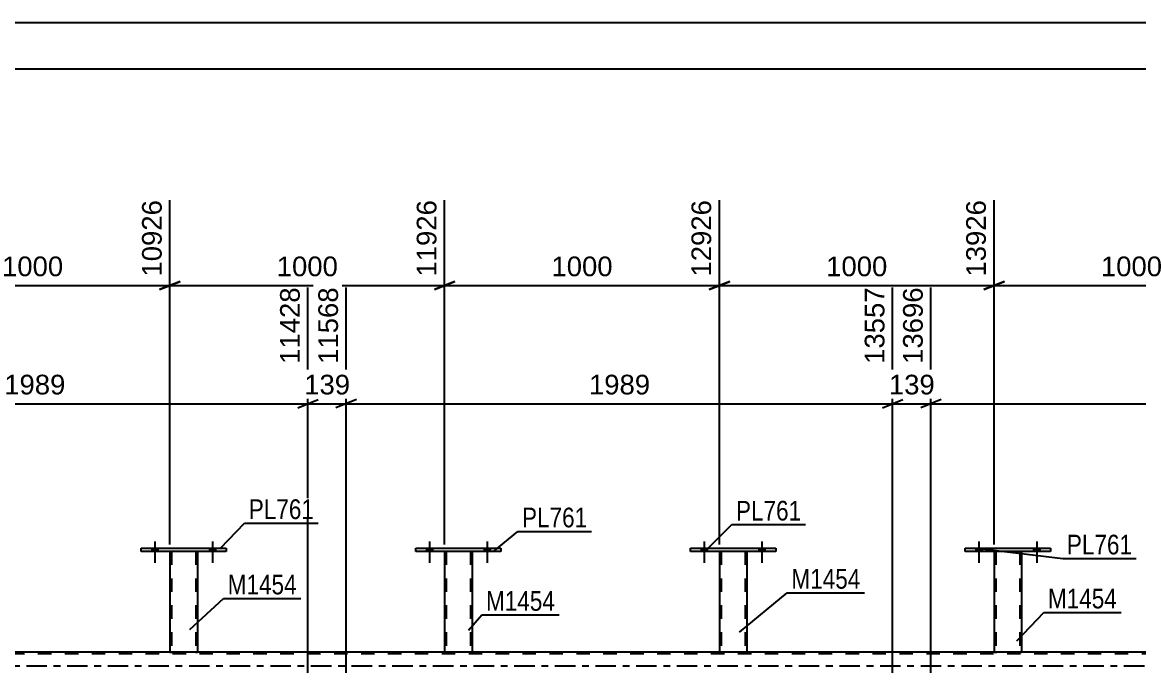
# Model space of a CAD drawing. Header units: millimetres. Extents: x -115 to 726, y -400 to 194.
# Drawn here: x 386.1 to 548.6, y -1 to 93.7 of the extents above; entities that cross this region are included whole.
import ezdxf

# ---------------------------------------------------------------- set-up
doc = ezdxf.new("R2010")
doc.units = ezdxf.units.MM
doc.linetypes.add('DXK_LINE_DOT2', pattern=[3.9198, 1.9599, -1.9599])
doc.linetypes.add('DXK_LINE_DOT3', pattern=[5.9187, 2.979, -0.9799, 0.9799, -0.9799])
doc.styles.add('Arial', font='arial.ttf', dxfattribs={"height": 0.2})
doc.styles.add('Arial Narrow', font='ARIALN.TTF', dxfattribs={"height": 0.2})

# ---------------------------------------------------------------- blocks, each defined once
blk = doc.blocks.new('Part-203724152-3300 - 2793')
at = {"color": 2, "linetype": 'Continuous'}
for p, q in [((523.35, 16.64), (523.35, 17.12)), ((523.35, 17.12), (535.75, 17.12)), ((535.75, 16.64), (523.35, 16.64)), ((535.75, 17.12), (535.75, 16.64))]:
    blk.add_line(p, q, dxfattribs=at)
blk = doc.blocks.new('Bolt-203724152-2851 - 2793')
at = {"linetype": 'Continuous'}
for points in [[(524.91, 16.64), (525.79, 16.64), (525.79, 17.12), (524.91, 17.12)], [(533.31, 16.64), (534.19, 16.64), (534.19, 17.12), (533.31, 17.12)]]:
    blk.add_hatch(color=1, dxfattribs=at).paths.add_polyline_path(points)
at = {"color": 1, "linetype": 'Continuous'}
for p, q in [((525.35, 18.12), (525.35, 15)), ((533.75, 18.12), (533.75, 15)), ((524.91, 17.12), (524.91, 16.64)), ((525.79, 17.12), (525.79, 16.64)), ((533.31, 17.12), (533.31, 16.64)), ((534.19, 17.12), (534.19, 16.64))]:
    blk.add_line(p, q, dxfattribs=at)
blk = doc.blocks.new('Bolt-203724152-2852 - 2793')
at = {"linetype": 'Continuous'}
for points in [[(524.91, 16.64), (525.79, 16.64), (525.79, 17.12), (524.91, 17.12)], [(533.31, 16.64), (534.19, 16.64), (534.19, 17.12), (533.31, 17.12)]]:
    blk.add_hatch(color=1, dxfattribs=at).paths.add_polyline_path(points)
at = {"color": 1, "linetype": 'Continuous'}
for p, q in [((525.35, 18.12), (525.35, 15)), ((533.75, 18.12), (533.75, 15)), ((524.91, 17.12), (524.91, 16.64)), ((525.79, 17.12), (525.79, 16.64)), ((533.31, 17.12), (533.31, 16.64)), ((534.19, 17.12), (534.19, 16.64))]:
    blk.add_line(p, q, dxfattribs=at)
blk = doc.blocks.new('Bolt-203724152-2853 - 2793')
at = {"linetype": 'Continuous'}
for points in [[(484.91, 16.64), (485.79, 16.64), (485.79, 17.12), (484.91, 17.12)], [(493.31, 16.64), (494.19, 16.64), (494.19, 17.12), (493.31, 17.12)]]:
    blk.add_hatch(color=1, dxfattribs=at).paths.add_polyline_path(points)
at = {"color": 1, "linetype": 'Continuous'}
for p, q in [((485.35, 18.12), (485.35, 15)), ((493.75, 18.12), (493.75, 15)), ((484.91, 17.12), (484.91, 16.64)), ((485.79, 17.12), (485.79, 16.64)), ((493.31, 17.12), (493.31, 16.64)), ((494.19, 17.12), (494.19, 16.64))]:
    blk.add_line(p, q, dxfattribs=at)
blk = doc.blocks.new('Bolt-203724152-2854 - 2793')
at = {"linetype": 'Continuous'}
for points in [[(484.91, 16.64), (485.79, 16.64), (485.79, 17.12), (484.91, 17.12)], [(493.31, 16.64), (494.19, 16.64), (494.19, 17.12), (493.31, 17.12)]]:
    blk.add_hatch(color=1, dxfattribs=at).paths.add_polyline_path(points)
at = {"color": 1, "linetype": 'Continuous'}
for p, q in [((485.35, 18.12), (485.35, 15)), ((493.75, 18.12), (493.75, 15)), ((484.91, 17.12), (484.91, 16.64)), ((485.79, 17.12), (485.79, 16.64)), ((493.31, 17.12), (493.31, 16.64)), ((494.19, 17.12), (494.19, 16.64))]:
    blk.add_line(p, q, dxfattribs=at)
blk = doc.blocks.new('Bolt-203724152-2855 - 2793')
at = {"linetype": 'Continuous'}
for points in [[(444.91, 16.64), (445.79, 16.64), (445.79, 17.12), (444.91, 17.12)], [(453.31, 16.64), (454.19, 16.64), (454.19, 17.12), (453.31, 17.12)]]:
    blk.add_hatch(color=1, dxfattribs=at).paths.add_polyline_path(points)
at = {"color": 1, "linetype": 'Continuous'}
for p, q in [((445.35, 18.12), (445.35, 15)), ((453.75, 18.12), (453.75, 15)), ((444.91, 17.12), (444.91, 16.64)), ((445.79, 17.12), (445.79, 16.64)), ((453.31, 17.12), (453.31, 16.64)), ((454.19, 17.12), (454.19, 16.64))]:
    blk.add_line(p, q, dxfattribs=at)
blk = doc.blocks.new('Bolt-203724152-2856 - 2793')
at = {"linetype": 'Continuous'}
for points in [[(444.91, 16.64), (445.79, 16.64), (445.79, 17.12), (444.91, 17.12)], [(453.31, 16.64), (454.19, 16.64), (454.19, 17.12), (453.31, 17.12)]]:
    blk.add_hatch(color=1, dxfattribs=at).paths.add_polyline_path(points)
at = {"color": 1, "linetype": 'Continuous'}
for p, q in [((445.35, 18.12), (445.35, 15)), ((453.75, 18.12), (453.75, 15)), ((444.91, 17.12), (444.91, 16.64)), ((445.79, 17.12), (445.79, 16.64)), ((453.31, 17.12), (453.31, 16.64)), ((454.19, 17.12), (454.19, 16.64))]:
    blk.add_line(p, q, dxfattribs=at)
blk = doc.blocks.new('Bolt-203724152-2857 - 2793')
at = {"linetype": 'Continuous'}
for points in [[(404.91, 16.64), (405.79, 16.64), (405.79, 17.12), (404.91, 17.12)], [(413.31, 16.64), (414.19, 16.64), (414.19, 17.12), (413.31, 17.12)]]:
    blk.add_hatch(color=1, dxfattribs=at).paths.add_polyline_path(points)
at = {"color": 1, "linetype": 'Continuous'}
for p, q in [((405.35, 18.12), (405.35, 15)), ((413.75, 18.12), (413.75, 15)), ((404.91, 17.12), (404.91, 16.64)), ((405.79, 17.12), (405.79, 16.64)), ((413.31, 17.12), (413.31, 16.64)), ((414.19, 17.12), (414.19, 16.64))]:
    blk.add_line(p, q, dxfattribs=at)
blk = doc.blocks.new('Bolt-203724152-2858 - 2793')
at = {"linetype": 'Continuous'}
for points in [[(404.91, 16.64), (405.79, 16.64), (405.79, 17.12), (404.91, 17.12)], [(413.31, 16.64), (414.19, 16.64), (414.19, 17.12), (413.31, 17.12)]]:
    blk.add_hatch(color=1, dxfattribs=at).paths.add_polyline_path(points)
at = {"color": 1, "linetype": 'Continuous'}
for p, q in [((405.35, 18.12), (405.35, 15)), ((413.75, 18.12), (413.75, 15)), ((404.91, 17.12), (404.91, 16.64)), ((405.79, 17.12), (405.79, 16.64)), ((413.31, 17.12), (413.31, 16.64)), ((414.19, 17.12), (414.19, 16.64))]:
    blk.add_line(p, q, dxfattribs=at)
blk = doc.blocks.new('Part-203724152-3265 - 2793')
at = {"color": 7, "linetype": 'DXK_LINE_DOT2'}
for p, q in [((407.55, 16.65), (407.55, 16.65)), ((407.55, 16.65), (407.55, 16.64)), ((407.55, 16.64), (407.55, 16.65)), ((407.58, 16.65), (407.55, 16.65)), ((407.55, 16.65), (407.58, 16.65)), ((407.69, 16.65), (407.58, 16.65)), ((407.58, 16.65), (407.69, 16.65)), ((407.84, 16.65), (407.69, 16.65)), ((407.69, 16.65), (407.84, 16.65)), ((407.79, 16.65), (407.79, 16.65)), ((407.79, 16.65), (407.79, 2)), ((407.8, 16.65), (407.79, 16.65)), ((407.79, 16.65), (407.8, 16.65)), ((407.86, 16.65), (407.8, 16.65)), ((407.8, 16.65), (407.86, 16.65)), ((411.25, 16.65), (407.84, 16.65)), ((411.25, 16.65), (407.84, 16.65)), ((411.16, 16.65), (407.86, 16.65)), ((407.86, 16.65), (407.93, 16.65)), ((411.24, 16.65), (407.93, 16.65)), ((411.24, 16.65), (411.16, 16.65)), ((411.29, 16.65), (411.24, 16.65)), ((411.24, 16.65), (411.29, 16.65)), ((411.25, 16.65), (411.41, 16.65)), ((411.41, 16.65), (411.25, 16.65)), ((411.31, 16.65), (411.29, 16.65)), ((411.29, 16.65), (411.31, 16.65)), ((411.31, 16.65), (411.31, 16.65)), ((411.31, 16.65), (411.31, 2)), ((411.41, 16.65), (411.51, 16.65)), ((411.51, 16.65), (411.41, 16.65)), ((411.51, 16.65), (411.55, 16.65)), ((411.55, 16.65), (411.51, 16.65)), ((411.55, 16.65), (411.55, 16.65)), ((411.55, 16.65), (411.55, 16.64)), ((411.55, 16.64), (411.55, 16.65)), ((407.55, 2), (407.58, 2)), ((407.58, 2), (407.69, 2)), ((407.69, 2), (407.84, 2)), ((407.8, 2), (407.79, 2)), ((407.79, 2), (407.8, 2)), ((407.86, 2), (407.8, 2)), ((407.8, 2), (407.84, 2)), ((411.25, 2), (407.84, 2)), ((407.84, 2), (407.86, 2)), ((411.16, 2), (407.86, 2)), ((407.86, 2), (407.93, 2)), ((411.29, 2), (407.93, 2)), ((411.24, 2), (411.16, 2)), ((411.29, 2), (411.24, 2)), ((411.25, 2), (411.41, 2)), ((411.31, 2), (411.29, 2)), ((411.29, 2), (411.31, 2)), ((411.41, 2), (411.51, 2)), ((411.51, 2), (411.55, 2))]:
    blk.add_line(p, q, dxfattribs=at)
at = {"color": 2, "linetype": 'Continuous'}
for p, q in [((407.55, 16.64), (407.55, 2)), ((411.55, 16.64), (411.55, 2)), ((407.58, 2), (407.55, 2)), ((407.69, 2), (407.58, 2)), ((407.84, 2), (407.69, 2)), ((411.25, 2), (407.84, 2)), ((411.41, 2), (411.25, 2)), ((411.51, 2), (411.41, 2)), ((411.55, 2), (411.51, 2))]:
    blk.add_line(p, q, dxfattribs=at)
blk = doc.blocks.new('Part-203724152-3270 - 2793')
at = {"color": 2, "linetype": 'Continuous'}
for p, q in [((403.35, 16.64), (403.35, 17.12)), ((403.35, 17.12), (415.75, 17.12)), ((415.75, 16.64), (403.35, 16.64)), ((415.75, 17.12), (415.75, 16.64))]:
    blk.add_line(p, q, dxfattribs=at)
blk = doc.blocks.new('Part-203724152-3275 - 2793')
at = {"color": 7, "linetype": 'DXK_LINE_DOT2'}
for p, q in [((447.55, 16.65), (447.55, 16.65)), ((447.55, 16.65), (447.55, 16.64)), ((447.55, 16.64), (447.55, 16.65)), ((447.58, 16.65), (447.55, 16.65)), ((447.55, 16.65), (447.58, 16.65)), ((447.69, 16.65), (447.58, 16.65)), ((447.58, 16.65), (447.69, 16.65)), ((447.84, 16.65), (447.69, 16.65)), ((447.69, 16.65), (447.84, 16.65)), ((447.79, 16.65), (447.79, 16.65)), ((447.79, 16.65), (447.79, 2)), ((447.8, 16.65), (447.79, 16.65)), ((447.79, 16.65), (447.8, 16.65)), ((447.86, 16.65), (447.8, 16.65)), ((447.8, 16.65), (447.86, 16.65)), ((451.25, 16.65), (447.84, 16.65)), ((451.25, 16.65), (447.84, 16.65)), ((451.16, 16.65), (447.86, 16.65)), ((447.86, 16.65), (447.93, 16.65)), ((451.24, 16.65), (447.93, 16.65)), ((451.24, 16.65), (451.16, 16.65)), ((451.29, 16.65), (451.24, 16.65)), ((451.24, 16.65), (451.29, 16.65)), ((451.25, 16.65), (451.41, 16.65)), ((451.41, 16.65), (451.25, 16.65)), ((451.31, 16.65), (451.29, 16.65)), ((451.29, 16.65), (451.31, 16.65)), ((451.31, 16.65), (451.31, 16.65)), ((451.31, 16.65), (451.31, 2)), ((451.41, 16.65), (451.51, 16.65)), ((451.51, 16.65), (451.41, 16.65)), ((451.51, 16.65), (451.55, 16.65)), ((451.55, 16.65), (451.51, 16.65)), ((451.55, 16.65), (451.55, 16.65)), ((451.55, 16.65), (451.55, 16.64)), ((451.55, 16.64), (451.55, 16.65)), ((447.55, 2), (447.58, 2)), ((447.58, 2), (447.69, 2)), ((447.69, 2), (447.84, 2)), ((447.8, 2), (447.79, 2)), ((447.79, 2), (447.8, 2)), ((447.86, 2), (447.8, 2)), ((447.8, 2), (447.84, 2)), ((451.25, 2), (447.84, 2)), ((447.84, 2), (447.86, 2)), ((451.16, 2), (447.86, 2)), ((447.86, 2), (447.93, 2)), ((451.29, 2), (447.93, 2)), ((451.24, 2), (451.16, 2)), ((451.29, 2), (451.24, 2)), ((451.25, 2), (451.41, 2)), ((451.31, 2), (451.29, 2)), ((451.29, 2), (451.31, 2)), ((451.41, 2), (451.51, 2)), ((451.51, 2), (451.55, 2))]:
    blk.add_line(p, q, dxfattribs=at)
at = {"color": 2, "linetype": 'Continuous'}
for p, q in [((447.55, 16.64), (447.55, 2)), ((451.55, 16.64), (451.55, 2)), ((447.58, 2), (447.55, 2)), ((447.69, 2), (447.58, 2)), ((447.84, 2), (447.69, 2)), ((451.25, 2), (447.84, 2)), ((451.41, 2), (451.25, 2)), ((451.51, 2), (451.41, 2)), ((451.55, 2), (451.51, 2))]:
    blk.add_line(p, q, dxfattribs=at)
blk = doc.blocks.new('Part-203724152-3280 - 2793')
at = {"color": 2, "linetype": 'Continuous'}
for p, q in [((443.35, 16.64), (443.35, 17.12)), ((443.35, 17.12), (455.75, 17.12)), ((455.75, 16.64), (443.35, 16.64)), ((455.75, 17.12), (455.75, 16.64))]:
    blk.add_line(p, q, dxfattribs=at)
blk = doc.blocks.new('Part-203724152-3285 - 2793')
at = {"color": 7, "linetype": 'DXK_LINE_DOT2'}
for p, q in [((487.55, 16.65), (487.55, 16.65)), ((487.55, 16.65), (487.55, 16.64)), ((487.55, 16.64), (487.55, 16.65)), ((487.58, 16.65), (487.55, 16.65)), ((487.55, 16.65), (487.58, 16.65)), ((487.69, 16.65), (487.58, 16.65)), ((487.58, 16.65), (487.69, 16.65)), ((487.84, 16.65), (487.69, 16.65)), ((487.69, 16.65), (487.84, 16.65)), ((487.79, 16.65), (487.79, 16.65)), ((487.79, 16.65), (487.79, 2)), ((487.8, 16.65), (487.79, 16.65)), ((487.79, 16.65), (487.8, 16.65)), ((487.86, 16.65), (487.8, 16.65)), ((487.8, 16.65), (487.86, 16.65)), ((491.25, 16.65), (487.84, 16.65)), ((491.25, 16.65), (487.84, 16.65)), ((491.16, 16.65), (487.86, 16.65)), ((487.86, 16.65), (487.93, 16.65)), ((491.24, 16.65), (487.93, 16.65)), ((491.24, 16.65), (491.16, 16.65)), ((491.29, 16.65), (491.24, 16.65)), ((491.24, 16.65), (491.29, 16.65)), ((491.25, 16.65), (491.41, 16.65)), ((491.41, 16.65), (491.25, 16.65)), ((491.31, 16.65), (491.29, 16.65)), ((491.29, 16.65), (491.31, 16.65)), ((491.31, 16.65), (491.31, 16.65)), ((491.31, 16.65), (491.31, 2)), ((491.41, 16.65), (491.51, 16.65)), ((491.51, 16.65), (491.41, 16.65)), ((491.51, 16.65), (491.55, 16.65)), ((491.55, 16.65), (491.51, 16.65)), ((491.55, 16.65), (491.55, 16.65)), ((491.55, 16.65), (491.55, 16.64)), ((491.55, 16.64), (491.55, 16.65)), ((487.55, 2), (487.58, 2)), ((487.58, 2), (487.69, 2)), ((487.69, 2), (487.84, 2)), ((487.8, 2), (487.79, 2)), ((487.79, 2), (487.8, 2)), ((487.86, 2), (487.8, 2)), ((487.8, 2), (487.86, 2)), ((491.25, 2), (487.84, 2)), ((491.16, 2), (487.86, 2)), ((487.86, 2), (487.93, 2)), ((491.29, 2), (487.93, 2)), ((491.24, 2), (491.16, 2)), ((491.29, 2), (491.24, 2)), ((491.25, 2), (491.41, 2)), ((491.31, 2), (491.29, 2)), ((491.29, 2), (491.31, 2)), ((491.41, 2), (491.51, 2)), ((491.51, 2), (491.55, 2))]:
    blk.add_line(p, q, dxfattribs=at)
at = {"color": 2, "linetype": 'Continuous'}
for p, q in [((487.55, 16.64), (487.55, 2)), ((491.55, 16.64), (491.55, 2)), ((487.58, 2), (487.55, 2)), ((487.69, 2), (487.58, 2)), ((487.84, 2), (487.69, 2)), ((491.25, 2), (487.84, 2)), ((491.41, 2), (491.25, 2)), ((491.51, 2), (491.41, 2)), ((491.55, 2), (491.51, 2))]:
    blk.add_line(p, q, dxfattribs=at)
blk = doc.blocks.new('Part-203724152-3290 - 2793')
at = {"color": 2, "linetype": 'Continuous'}
for p, q in [((483.35, 16.64), (483.35, 17.12)), ((483.35, 17.12), (495.75, 17.12)), ((495.75, 16.64), (483.35, 16.64)), ((495.75, 17.12), (495.75, 16.64))]:
    blk.add_line(p, q, dxfattribs=at)
blk = doc.blocks.new('Part-203724152-3295 - 2793')
at = {"color": 7, "linetype": 'DXK_LINE_DOT2'}
for p, q in [((527.55, 16.65), (527.55, 16.65)), ((527.55, 16.65), (527.55, 16.64)), ((527.55, 16.64), (527.55, 16.65)), ((527.58, 16.65), (527.55, 16.65)), ((527.55, 16.65), (527.58, 16.65)), ((527.69, 16.65), (527.58, 16.65)), ((527.58, 16.65), (527.69, 16.65)), ((527.84, 16.65), (527.69, 16.65)), ((527.69, 16.65), (527.84, 16.65)), ((527.79, 16.65), (527.79, 16.65)), ((527.79, 16.65), (527.79, 2)), ((527.8, 16.65), (527.79, 16.65)), ((527.79, 16.65), (527.8, 16.65)), ((527.86, 16.65), (527.8, 16.65)), ((527.8, 16.65), (527.86, 16.65)), ((531.25, 16.65), (527.84, 16.65)), ((531.25, 16.65), (527.84, 16.65)), ((531.16, 16.65), (527.86, 16.65)), ((527.86, 16.65), (527.93, 16.65)), ((531.24, 16.65), (527.93, 16.65)), ((531.24, 16.65), (531.16, 16.65)), ((531.29, 16.65), (531.24, 16.65)), ((531.24, 16.65), (531.29, 16.65)), ((531.25, 16.65), (531.41, 16.65)), ((531.41, 16.65), (531.25, 16.65)), ((531.31, 16.65), (531.29, 16.65)), ((531.29, 16.65), (531.31, 16.65)), ((531.31, 16.65), (531.31, 16.65)), ((531.31, 16.65), (531.31, 2)), ((531.41, 16.65), (531.51, 16.65)), ((531.51, 16.65), (531.41, 16.65)), ((531.51, 16.65), (531.55, 16.65)), ((531.55, 16.65), (531.51, 16.65)), ((531.55, 16.65), (531.55, 16.65)), ((531.55, 16.65), (531.55, 16.64)), ((531.55, 16.64), (531.55, 16.65)), ((527.55, 2), (527.58, 2)), ((527.58, 2), (527.69, 2)), ((527.69, 2), (527.84, 2)), ((527.8, 2), (527.79, 2)), ((527.79, 2), (527.8, 2)), ((527.86, 2), (527.8, 2)), ((527.8, 2), (527.84, 2)), ((531.25, 2), (527.84, 2)), ((527.84, 2), (527.86, 2)), ((531.16, 2), (527.86, 2)), ((527.86, 2), (527.93, 2)), ((531.24, 2), (527.93, 2)), ((531.24, 2), (531.16, 2)), ((531.29, 2), (531.24, 2)), ((531.24, 2), (531.29, 2)), ((531.25, 2), (531.41, 2)), ((531.31, 2), (531.29, 2)), ((531.29, 2), (531.31, 2)), ((531.41, 2), (531.51, 2)), ((531.51, 2), (531.55, 2))]:
    blk.add_line(p, q, dxfattribs=at)
at = {"color": 2, "linetype": 'Continuous'}
for p, q in [((527.55, 16.64), (527.55, 2)), ((531.55, 16.64), (531.55, 2)), ((527.58, 2), (527.55, 2)), ((527.69, 2), (527.58, 2)), ((527.84, 2), (527.69, 2)), ((531.25, 2), (527.84, 2)), ((531.41, 2), (531.25, 2)), ((531.51, 2), (531.41, 2)), ((531.55, 2), (531.51, 2))]:
    blk.add_line(p, q, dxfattribs=at)
blk = doc.blocks.new('Part-203724152-3405 - 2793')
at = {"color": 7, "linetype": 'DXK_LINE_DOT2'}
for p, q in [((633.32, 1.76), (-29.49, 1.76)), ((633.32, 2), (47.55, 2)), ((411.55, 2), (407.55, 2)), ((451.55, 2), (447.55, 2)), ((491.55, 2), (487.55, 2)), ((531.55, 2), (527.55, 2))]:
    blk.add_line(p, q, dxfattribs=at)
at = {"color": 2, "linetype": 'Continuous'}
for p, q in [((407.55, 2), (371.55, 2)), ((447.55, 2), (411.55, 2)), ((487.55, 2), (451.55, 2)), ((527.55, 2), (491.55, 2)), ((567.55, 2), (531.55, 2))]:
    blk.add_line(p, q, dxfattribs=at)
at = {"color": 7, "linetype": 'DXK_LINE_DOT3'}
blk.add_line((-39.49, 0), (633.32, 0), dxfattribs=at)
blk = doc.blocks.new('StraightDimension-203724152-3949 - 2793')
at = {"color": 7, "linetype": 'Continuous'}
for p, q in [((427.65, -1), (427.65, 55.08)), ((348.09, -1), (348.09, 52.86)), ((349.59, 38.76), (346.59, 37.56)), ((348.09, 38.16), (427.65, 38.16)), ((426.15, 37.56), (429.15, 38.76))]:
    blk.add_line(p, q, dxfattribs=at)
at = {"color": 0, "linetype": 'Continuous'}
blk.add_wipeout([(427.05, 55.68), (422.85, 55.68), (422.85, 43.36), (427.05, 43.36)], dxfattribs=at)
at = {"color": 0}
blk.add_wipeout([(392.92, 38.91), (392.92, 43.11), (382.82, 43.11), (382.82, 38.91)], dxfattribs=at)
at = {"color": 3, "linetype": 'Continuous', "style": 'Arial'}
blk.add_text('11428', height=2.865, rotation=90.0002, dxfattribs=at).set_placement((426.45, 43.96))
at = {"color": 3, "style": 'Arial'}
blk.add_text('1989', height=2.865, dxfattribs=at).set_placement((383.42, 39.51))
blk = doc.blocks.new('StraightDimension-203724152-3913 - 2793')
at = {"color": 7, "linetype": 'Continuous'}
for p, q in [((433.22, -1), (433.22, 55.08)), ((512.78, -1), (512.78, 55.08)), ((434.72, 38.76), (431.72, 37.56)), ((433.22, 38.16), (512.78, 38.16)), ((511.28, 37.56), (514.28, 38.76))]:
    blk.add_line(p, q, dxfattribs=at)
at = {"color": 0, "linetype": 'Continuous'}
blk.add_wipeout([(512.18, 55.68), (507.98, 55.68), (507.98, 43.36), (512.18, 43.36)], dxfattribs=at)
at = {"color": 0}
blk.add_wipeout([(478.05, 38.91), (478.05, 43.11), (467.96, 43.11), (467.96, 38.91)], dxfattribs=at)
at = {"color": 3, "linetype": 'Continuous', "style": 'Arial'}
blk.add_text('13557', height=2.865, rotation=90.0002, dxfattribs=at).set_placement((511.58, 43.96))
at = {"color": 3, "style": 'Arial'}
blk.add_text('1989', height=2.865, dxfattribs=at).set_placement((468.56, 39.51))
blk = doc.blocks.new('StraightDimension-203724152-3877 - 2793')
at = {"color": 7, "linetype": 'Continuous'}
for p, q in [((518.36, -1), (518.36, 55.08)), ((597.92, -1), (597.92, 50.58)), ((519.86, 38.76), (516.86, 37.56)), ((518.36, 38.16), (597.92, 38.16)), ((596.42, 37.56), (599.42, 38.76))]:
    blk.add_line(p, q, dxfattribs=at)
at = {"color": 0, "linetype": 'Continuous'}
blk.add_wipeout([(597.32, 51.18), (593.12, 51.18), (593.12, 38.86), (597.32, 38.86)], dxfattribs=at)
at = {"color": 0}
blk.add_wipeout([(563.18, 38.91), (563.18, 43.11), (553.09, 43.11), (553.09, 38.91)], dxfattribs=at)
at = {"color": 3, "linetype": 'Continuous', "style": 'Arial'}
blk.add_text('15685', height=2.865, rotation=90.0002, dxfattribs=at).set_placement((596.72, 39.46))
at = {"color": 3, "style": 'Arial'}
blk.add_text('1989', height=2.865, dxfattribs=at).set_placement((553.69, 39.51))
blk = doc.blocks.new('StraightDimension-203724152-3895 - 2793')
at = {"color": 7, "linetype": 'Continuous'}
for p, q in [((512.78, -1), (512.78, 55.08)), ((518.36, -1), (518.36, 55.08)), ((511.28, 37.56), (514.28, 38.76)), ((512.78, 38.16), (518.36, 38.16)), ((519.86, 38.76), (516.86, 37.56))]:
    blk.add_line(p, q, dxfattribs=at)
at = {"color": 0}
blk.add_wipeout([(519.51, 38.91), (519.51, 43.11), (511.63, 43.11), (511.63, 38.91)], dxfattribs=at)
at = {"color": 3, "style": 'Arial'}
blk.add_text('139', height=2.865, dxfattribs=at).set_placement((512.23, 39.51))
at = {"color": 0, "linetype": 'Continuous'}
blk.add_wipeout([(517.76, 55.68), (513.56, 55.68), (513.56, 43.36), (517.76, 43.36)], dxfattribs=at)
at = {"color": 3, "linetype": 'Continuous', "style": 'Arial'}
blk.add_text('13696', height=2.865, rotation=90.0002, dxfattribs=at).set_placement((517.16, 43.96))
blk = doc.blocks.new('StraightDimension-203724152-3766 - 2793')
at = {"color": 7, "linetype": 'Continuous'}
for p, q in [((407.55, 17.65), (407.55, 67.79)), ((367.55, 17.65), (367.55, 65.56)), ((369.05, 55.97), (366.05, 54.77)), ((367.55, 55.37), (407.55, 55.37)), ((406.05, 54.77), (409.05, 55.97))]:
    blk.add_line(p, q, dxfattribs=at)
at = {"color": 0, "linetype": 'Continuous'}
blk.add_wipeout([(406.95, 68.39), (402.75, 68.39), (402.75, 56.07), (406.95, 56.07)], dxfattribs=at)
at = {"color": 0}
blk.add_wipeout([(392.59, 56.12), (392.59, 60.32), (382.5, 60.32), (382.5, 56.12)], dxfattribs=at)
at = {"color": 3, "linetype": 'Continuous', "style": 'Arial'}
blk.add_text('10926', height=2.865, rotation=90.0002, dxfattribs=at).set_placement((406.35, 56.67))
at = {"color": 3, "style": 'Arial'}
blk.add_text('1000', height=2.865, dxfattribs=at).set_placement((383.1, 56.72))
blk = doc.blocks.new('StraightDimension-203724152-3734 - 2793')
at = {"color": 7, "linetype": 'Continuous'}
for p, q in [((527.55, 17.65), (527.55, 67.79)), ((567.55, 17.65), (567.55, 67.79)), ((529.05, 55.97), (526.05, 54.77)), ((527.55, 55.37), (567.55, 55.37)), ((566.05, 54.77), (569.05, 55.97))]:
    blk.add_line(p, q, dxfattribs=at)
at = {"color": 0, "linetype": 'Continuous'}
blk.add_wipeout([(566.95, 68.39), (562.75, 68.39), (562.75, 56.07), (566.95, 56.07)], dxfattribs=at)
at = {"color": 0}
blk.add_wipeout([(552.59, 56.12), (552.59, 60.32), (542.5, 60.32), (542.5, 56.12)], dxfattribs=at)
at = {"color": 3, "linetype": 'Continuous', "style": 'Arial'}
blk.add_text('14926', height=2.865, rotation=90.0002, dxfattribs=at).set_placement((566.35, 56.67))
at = {"color": 3, "style": 'Arial'}
blk.add_text('1000', height=2.865, dxfattribs=at).set_placement((543.1, 56.72))
blk = doc.blocks.new('StraightDimension-203724152-3742 - 2793')
at = {"color": 7, "linetype": 'Continuous'}
for p, q in [((487.55, 17.65), (487.55, 67.79)), ((527.55, 17.65), (527.55, 67.79)), ((489.05, 55.97), (486.05, 54.77)), ((487.55, 55.37), (527.55, 55.37)), ((526.05, 54.77), (529.05, 55.97))]:
    blk.add_line(p, q, dxfattribs=at)
at = {"color": 0, "linetype": 'Continuous'}
blk.add_wipeout([(526.95, 68.39), (522.75, 68.39), (522.75, 56.07), (526.95, 56.07)], dxfattribs=at)
at = {"color": 0}
blk.add_wipeout([(512.59, 56.12), (512.59, 60.32), (502.5, 60.32), (502.5, 56.12)], dxfattribs=at)
at = {"color": 3, "linetype": 'Continuous', "style": 'Arial'}
blk.add_text('13926', height=2.865, rotation=90.0002, dxfattribs=at).set_placement((526.35, 56.67))
at = {"color": 3, "style": 'Arial'}
blk.add_text('1000', height=2.865, dxfattribs=at).set_placement((503.1, 56.72))
blk = doc.blocks.new('StraightDimension-203724152-3750 - 2793')
at = {"color": 7, "linetype": 'Continuous'}
for p, q in [((447.55, 17.65), (447.55, 67.79)), ((487.55, 17.65), (487.55, 67.79)), ((449.05, 55.97), (446.05, 54.77)), ((447.55, 55.37), (487.55, 55.37)), ((486.05, 54.77), (489.05, 55.97))]:
    blk.add_line(p, q, dxfattribs=at)
at = {"color": 0, "linetype": 'Continuous'}
blk.add_wipeout([(486.95, 68.39), (482.75, 68.39), (482.75, 56.07), (486.95, 56.07)], dxfattribs=at)
at = {"color": 0}
blk.add_wipeout([(472.59, 56.12), (472.59, 60.32), (462.5, 60.32), (462.5, 56.12)], dxfattribs=at)
at = {"color": 3, "linetype": 'Continuous', "style": 'Arial'}
blk.add_text('12926', height=2.865, rotation=90.0002, dxfattribs=at).set_placement((486.35, 56.67))
at = {"color": 3, "style": 'Arial'}
blk.add_text('1000', height=2.865, dxfattribs=at).set_placement((463.1, 56.72))
blk = doc.blocks.new('StraightDimension-203724152-3758 - 2793')
at = {"color": 7, "linetype": 'Continuous'}
for p, q in [((407.55, 17.65), (407.55, 67.79)), ((447.55, 17.65), (447.55, 67.79)), ((409.05, 55.97), (406.05, 54.77)), ((407.55, 55.37), (447.55, 55.37)), ((446.05, 54.77), (449.05, 55.97))]:
    blk.add_line(p, q, dxfattribs=at)
at = {"color": 0, "linetype": 'Continuous'}
blk.add_wipeout([(446.95, 68.39), (442.75, 68.39), (442.75, 56.07), (446.95, 56.07)], dxfattribs=at)
at = {"color": 0}
blk.add_wipeout([(432.59, 56.12), (432.59, 60.32), (422.5, 60.32), (422.5, 56.12)], dxfattribs=at)
at = {"color": 3, "linetype": 'Continuous', "style": 'Arial'}
blk.add_text('11926', height=2.865, rotation=90.0002, dxfattribs=at).set_placement((446.35, 56.67))
at = {"color": 3, "style": 'Arial'}
blk.add_text('1000', height=2.865, dxfattribs=at).set_placement((423.1, 56.72))
blk = doc.blocks.new('StraightDimension-203724152-3931 - 2793')
at = {"color": 7, "linetype": 'Continuous'}
for p, q in [((427.65, -1), (427.65, 55.08)), ((433.22, -1), (433.22, 55.08)), ((426.15, 37.56), (429.15, 38.76)), ((427.65, 38.16), (433.22, 38.16)), ((434.72, 38.76), (431.72, 37.56))]:
    blk.add_line(p, q, dxfattribs=at)
at = {"color": 0}
blk.add_wipeout([(434.37, 38.91), (434.37, 43.11), (426.5, 43.11), (426.5, 38.91)], dxfattribs=at)
at = {"color": 3, "style": 'Arial'}
blk.add_text('139', height=2.865, dxfattribs=at).set_placement((427.1, 39.51))
at = {"color": 0, "linetype": 'Continuous'}
blk.add_wipeout([(432.62, 55.68), (428.42, 55.68), (428.42, 43.36), (432.62, 43.36)], dxfattribs=at)
at = {"color": 3, "linetype": 'Continuous', "style": 'Arial'}
blk.add_text('11568', height=2.865, rotation=90.0002, dxfattribs=at).set_placement((432.02, 43.96))
blk = doc.blocks.new('StraightDimension-203724152-5064 - 4735')
at = {"color": 7, "linetype": 'Continuous'}
blk.add_line((-32.17, 86.89), (654.92, 86.89), dxfattribs=at)
blk = doc.blocks.new('StraightDimension-203724152-5795 - 4735')
at = {"color": 7, "linetype": 'Continuous'}
blk.add_line((-32.81, 93.68), (654.92, 93.68), dxfattribs=at)
blk = doc.blocks.new('Mark-203724152-3261 - 2793')
at = {"color": 0}
blk.add_wipeout([(426.01, 10.4), (426.01, 13.4), (415.96, 13.4), (415.96, 10.4)], dxfattribs=at)
blk.add_wipeout([(426.01, 10.4), (426.01, 13.4), (415.96, 13.4), (415.96, 10.4)], dxfattribs=at)
at = {"color": 30, "linetype": 'Continuous'}
for p, q in [((410.44, 5.3), (415.36, 9.8)), ((415.36, 9.8), (426.61, 9.8))]:
    blk.add_line(p, q, dxfattribs=at)
at = {"color": 3, "style": 'Arial Narrow'}
blk.add_text('M1454', height=2.863, dxfattribs=at).set_placement((415.96, 10.4))
blk = doc.blocks.new('Mark-203724152-3266 - 2793')
at = {"color": 0}
blk.add_wipeout([(428.53, 21.37), (428.53, 24.37), (419.03, 24.37), (419.03, 21.37)], dxfattribs=at)
blk.add_wipeout([(428.53, 21.37), (428.53, 24.37), (419.03, 24.37), (419.03, 21.37)], dxfattribs=at)
at = {"color": 30, "linetype": 'Continuous'}
for p, q in [((414.89, 17.12), (418.43, 20.77)), ((418.43, 20.77), (429.13, 20.77))]:
    blk.add_line(p, q, dxfattribs=at)
at = {"color": 3, "style": 'Arial Narrow'}
blk.add_text('PL761', height=2.863, dxfattribs=at).set_placement((419.03, 21.37))
blk = doc.blocks.new('Mark-203724152-3271 - 2793')
at = {"color": 0}
blk.add_wipeout([(463.62, 8.01), (463.62, 11.01), (453.57, 11.01), (453.57, 8.01)], dxfattribs=at)
blk.add_wipeout([(463.62, 8.01), (463.62, 11.01), (453.57, 11.01), (453.57, 8.01)], dxfattribs=at)
at = {"color": 30, "linetype": 'Continuous'}
for p, q in [((451.04, 5.18), (452.97, 7.41)), ((452.97, 7.41), (464.22, 7.41))]:
    blk.add_line(p, q, dxfattribs=at)
at = {"color": 3, "style": 'Arial Narrow'}
blk.add_text('M1454', height=2.863, dxfattribs=at).set_placement((453.57, 8.01))
blk = doc.blocks.new('Mark-203724152-3276 - 2793')
at = {"color": 0}
blk.add_wipeout([(468.31, 20.16), (468.31, 23.16), (458.81, 23.16), (458.81, 20.16)], dxfattribs=at)
blk.add_wipeout([(468.31, 20.16), (468.31, 23.16), (458.81, 23.16), (458.81, 20.16)], dxfattribs=at)
at = {"color": 30, "linetype": 'Continuous'}
for p, q in [((454.67, 16.64), (458.21, 19.56)), ((458.21, 19.56), (468.91, 19.56))]:
    blk.add_line(p, q, dxfattribs=at)
at = {"color": 3, "style": 'Arial Narrow'}
blk.add_text('PL761', height=2.863, dxfattribs=at).set_placement((458.81, 20.16))
blk = doc.blocks.new('Mark-203724152-3281 - 2793')
at = {"color": 0}
blk.add_wipeout([(508.09, 11.23), (508.09, 14.23), (498.04, 14.23), (498.04, 11.23)], dxfattribs=at)
blk.add_wipeout([(508.09, 11.23), (508.09, 14.23), (498.04, 14.23), (498.04, 11.23)], dxfattribs=at)
at = {"color": 30, "linetype": 'Continuous'}
for p, q in [((490.47, 4.92), (497.44, 10.63)), ((497.44, 10.63), (508.69, 10.63))]:
    blk.add_line(p, q, dxfattribs=at)
at = {"color": 3, "style": 'Arial Narrow'}
blk.add_text('M1454', height=2.863, dxfattribs=at).set_placement((498.04, 11.23))
blk = doc.blocks.new('Mark-203724152-3286 - 2793')
at = {"color": 0}
blk.add_wipeout([(499.48, 21.15), (499.48, 24.15), (489.97, 24.15), (489.97, 21.15)], dxfattribs=at)
blk.add_wipeout([(499.48, 21.15), (499.48, 24.15), (489.97, 24.15), (489.97, 21.15)], dxfattribs=at)
at = {"color": 30, "linetype": 'Continuous'}
for p, q in [((485.84, 17.02), (489.37, 20.55)), ((489.37, 20.55), (500.08, 20.55))]:
    blk.add_line(p, q, dxfattribs=at)
at = {"color": 3, "style": 'Arial Narrow'}
blk.add_text('PL761', height=2.863, dxfattribs=at).set_placement((489.97, 21.15))
blk = doc.blocks.new('Mark-203724152-3291 - 2793')
at = {"color": 0}
blk.add_wipeout([(545.44, 8.36), (545.44, 11.36), (535.39, 11.36), (535.39, 8.36)], dxfattribs=at)
blk.add_wipeout([(545.44, 8.36), (545.44, 11.36), (535.39, 11.36), (535.39, 8.36)], dxfattribs=at)
at = {"color": 30, "linetype": 'Continuous'}
for p, q in [((530.87, 3.63), (534.79, 7.76)), ((534.79, 7.76), (546.04, 7.76))]:
    blk.add_line(p, q, dxfattribs=at)
at = {"color": 3, "style": 'Arial Narrow'}
blk.add_text('M1454', height=2.863, dxfattribs=at).set_placement((535.39, 8.36))
blk = doc.blocks.new('Mark-203724152-3296 - 2793')
at = {"color": 0}
blk.add_wipeout([(547.66, 16.22), (547.66, 19.22), (538.15, 19.22), (538.15, 16.22)], dxfattribs=at)
blk.add_wipeout([(547.66, 16.22), (547.66, 19.22), (538.15, 19.22), (538.15, 16.22)], dxfattribs=at)
at = {"color": 30, "linetype": 'Continuous'}
for p, q in [((525.84, 17.02), (537.55, 15.62)), ((537.55, 15.62), (548.26, 15.62))]:
    blk.add_line(p, q, dxfattribs=at)
at = {"color": 3, "style": 'Arial Narrow'}
blk.add_text('PL761', height=2.863, dxfattribs=at).set_placement((538.15, 16.22))

msp = doc.modelspace()

# ---------------------------------------------------------------- block references
for name in ['StraightDimension-203724152-5064 - 4735', 'Bolt-203724152-2857 - 2793', 'Bolt-203724152-2858 - 2793', 'Bolt-203724152-2855 - 2793', 'Bolt-203724152-2856 - 2793', 'Bolt-203724152-2853 - 2793', 'Bolt-203724152-2854 - 2793', 'Bolt-203724152-2851 - 2793', 'Bolt-203724152-2852 - 2793', 'Part-203724152-3270 - 2793', 'Part-203724152-3265 - 2793', 'Part-203724152-3280 - 2793', 'Part-203724152-3275 - 2793', 'Part-203724152-3290 - 2793', 'Part-203724152-3285 - 2793', 'Part-203724152-3300 - 2793', 'Part-203724152-3295 - 2793', 'Part-203724152-3405 - 2793']:
    msp.add_blockref(name, (0, 0))

# ---------------------------------------------------------------- next in the draw order: block references
for name in ['StraightDimension-203724152-5795 - 4735', 'StraightDimension-203724152-3949 - 2793', 'StraightDimension-203724152-3913 - 2793', 'StraightDimension-203724152-3877 - 2793']:
    msp.add_blockref(name, (0, 0))

# ---------------------------------------------------------------- next in the draw order: block references
for name in ['StraightDimension-203724152-3766 - 2793', 'StraightDimension-203724152-3734 - 2793', 'StraightDimension-203724152-3895 - 2793', 'Mark-203724152-3281 - 2793', 'Mark-203724152-3271 - 2793', 'Mark-203724152-3291 - 2793']:
    msp.add_blockref(name, (0, 0))

# ---------------------------------------------------------------- next in the draw order: block references
msp.add_blockref('StraightDimension-203724152-3742 - 2793', (0, 0))

# ---------------------------------------------------------------- next in the draw order: block references
for name in ['StraightDimension-203724152-3750 - 2793', 'Mark-203724152-3296 - 2793']:
    msp.add_blockref(name, (0, 0))

# ---------------------------------------------------------------- next in the draw order: block references
for name in ['StraightDimension-203724152-3758 - 2793', 'Mark-203724152-3276 - 2793', 'Mark-203724152-3286 - 2793']:
    msp.add_blockref(name, (0, 0))

# ---------------------------------------------------------------- next in the draw order: block references
msp.add_blockref('StraightDimension-203724152-3931 - 2793', (0, 0))

# ---------------------------------------------------------------- next in the draw order: block references
for name in ['Mark-203724152-3266 - 2793', 'Mark-203724152-3261 - 2793']:
    msp.add_blockref(name, (0, 0))

doc.saveas('drawing.dxf')
